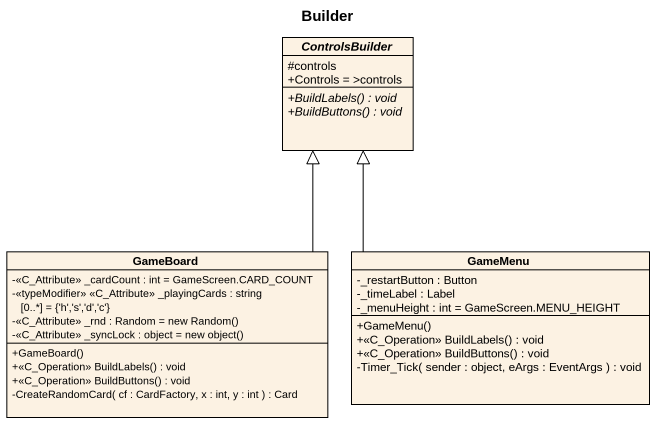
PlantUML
@startuml
title Builder
hide circle
hide empty members
skinparam classAttributeIconSize 0
abstract class ControlsBuilder {
  #controls
  +Controls = >controls
  {abstract} +BuildLabels() : void
  {abstract} +BuildButtons() : void
}
class GameBoard {
  -<<C_Attribute>> _cardCount : int = GameScreen.CARD_COUNT
  -<<typeModifier>> <<C_Attribute>> _playingCards : string [0..*] = {'h','s','d','c'}
  {field} -<<C_Attribute>> _rnd : Random = new Random()
  {field} -<<C_Attribute>> _syncLock : object = new object()
  +GameBoard()
  +<<C_Operation>> BuildLabels() : void
  +<<C_Operation>> BuildButtons() : void
  -CreateRandomCard( cf : CardFactory, x : int, y : int ) : Card
}
class GameMenu {
  -_restartButton : Button
  -_timeLabel : Label
  -_menuHeight : int = GameScreen.MENU_HEIGHT
  +GameMenu()
  +<<C_Operation>> BuildLabels() : void
  +<<C_Operation>> BuildButtons() : void
  -Timer_Tick( sender : object, eArgs : EventArgs ) : void
}
GameBoard -up-|> ControlsBuilder
GameMenu -up-|> ControlsBuilder
@enduml
